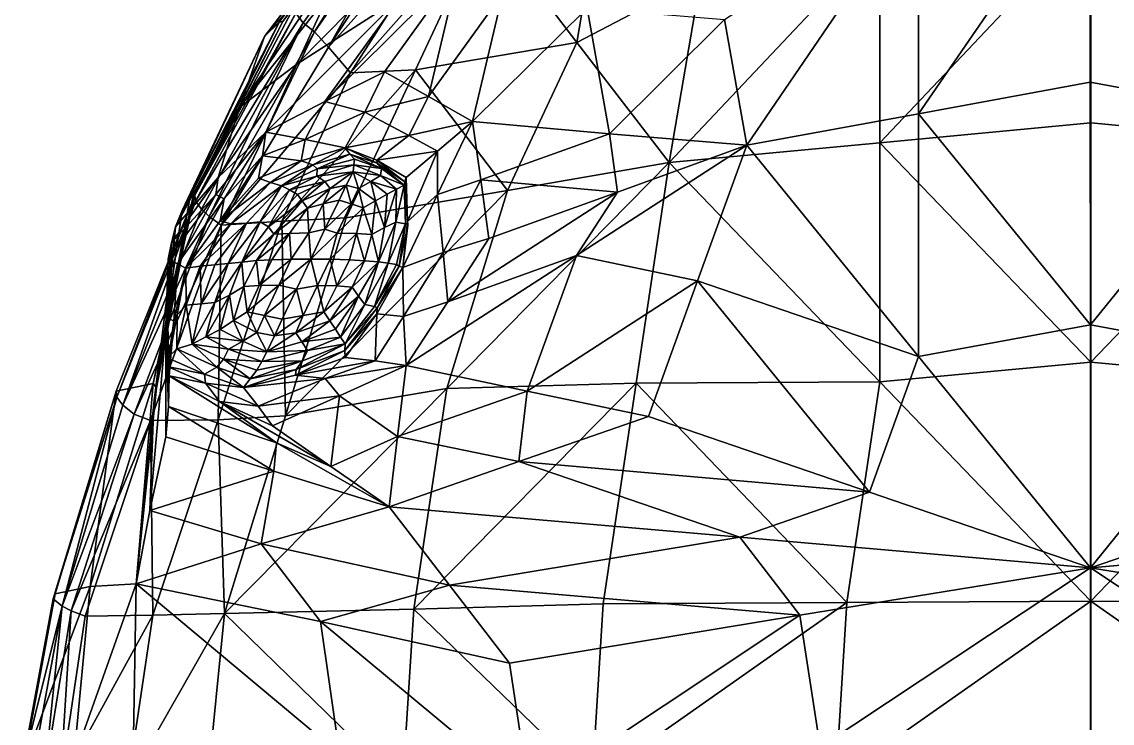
# Model space of a CAD drawing. Extents: x -114 to 115, y -117 to 399.
# Drawn here: x -112 to 2.4, y 273.8 to 347.3 of the extents above; entities that cross this region are included whole.
import ezdxf

# ---------------------------------------------------------------- set-up
doc = ezdxf.new("R2010")
doc.units = 0

msp = doc.modelspace()

# ---------------------------------------------------------------- linework, layer by layer
for points in [[(-82.478424, 347.197906, -170.151108), (-69.383888, 365.329163, -172.772827), (-83.264885, 348.207123, -166.931015)], [(-81.295944, 346.253296, -171.975388), (-69.383888, 365.329163, -172.772827), (-82.478424, 347.197906, -170.151108)], [(-81.295944, 346.253296, -171.975388), (-68.770386, 364.329315, -174.489563), (-69.383888, 365.329163, -172.772827)], [(-86.546692, 345.761108, -156.03479), (-84.995529, 347.246338, -156.842331), (-72.784523, 363.83197, -160.077026)], [(-86.546692, 345.761108, -156.03479), (-72.784523, 363.83197, -160.077026), (-76.564262, 357.121765, -157.621185)], [(-84.995529, 347.246338, -156.842331), (-84.611443, 347.347351, -159.588837), (-72.784523, 363.83197, -160.077026)], [(-79.816795, 344.653961, -173.254837), (-68.770386, 364.329315, -174.489563), (-81.295944, 346.253296, -171.975388)], [(-79.816795, 344.653961, -173.254837), (-67.793999, 363.068604, -175.751343), (-68.770386, 364.329315, -174.489563)], [(-53.797176, 345.129547, -174.499619), (-50.459415, 364.602234, -177.476151), (-63.449921, 357.812531, -176.054932)], [(-53.797176, 345.129547, -174.499619), (-40.786388, 351.954987, -175.626526), (-50.459415, 364.602234, -177.476151)], [(-17.957594, 337.657471, -153.493027), (-17.995203, 360.703217, -156.833145), (0.068015, 363.90863, -157.592102)], [(-17.957594, 337.657471, -153.493027), (0.068015, 363.90863, -157.592102), (0.052668, 340.956543, -154.037842)], [(18.001225, 337.65744, -153.493195), (0.052668, 340.956543, -154.037842), (0.068015, 363.90863, -157.592102)], [(18.001225, 337.65744, -153.493195), (0.068015, 363.90863, -157.592102), (18.069555, 360.703003, -156.832855)], [(-79.816795, 344.653961, -173.254837), (-65.722824, 360.456726, -176.278839), (-67.793999, 363.068604, -175.751343)], [(-77.534111, 341.947449, -173.323807), (-65.722824, 360.456726, -176.278839), (-79.816795, 344.653961, -173.254837)], [(-77.534111, 341.947449, -173.323807), (-63.449921, 357.812531, -176.054932), (-65.722824, 360.456726, -176.278839)], [(-35.967045, 334.375214, -152.85199), (-38.300392, 347.54126, -155.125183), (-17.995203, 360.703217, -156.833145)], [(-35.967045, 334.375214, -152.85199), (-17.995203, 360.703217, -156.833145), (-17.957594, 337.657471, -153.493027)], [(-21.99769, 334.620758, -172.62059), (0.114379, 358.039429, -176.730499), (-22.000357, 355.955505, -176.418839)], [(-21.99769, 334.620758, -172.62059), (0.114378, 336.704987, -172.948242), (0.114379, 358.039429, -176.730499)], [(22.226448, 334.620758, -172.62059), (0.114379, 358.039429, -176.730499), (0.114378, 336.704987, -172.948242)], [(22.226448, 334.620758, -172.62059), (22.229116, 355.955505, -176.418839), (0.114379, 358.039429, -176.730499)], [(-89.174751, 338.33017, -153.956757), (-76.564262, 357.121765, -157.621185), (-79.891998, 349.992798, -155.605774)], [(-89.174751, 338.33017, -153.956757), (-86.546692, 345.761108, -156.03479), (-76.564262, 357.121765, -157.621185)], [(-83.148384, 342.84259, -154.125275), (-79.891998, 349.992798, -155.605774), (-69.19915, 357.004456, -156.501038)], [(-83.148384, 342.84259, -154.125275), (-69.19915, 357.004456, -156.501038), (-72.40374, 349.77124, -155.18045)], [(-77.534111, 341.947449, -173.323807), (-70.718681, 342.266235, -173.53653), (-63.449921, 357.812531, -176.054932)], [(-70.718681, 342.266235, -173.53653), (-53.797176, 345.129547, -174.499619), (-63.449921, 357.812531, -176.054932)], [(-44.109467, 332.549622, -172.215576), (-21.99769, 334.620758, -172.62059), (-22.000357, 355.955505, -176.418839)], [(-44.109467, 332.549622, -172.215576), (-22.000357, 355.955505, -176.418839), (-40.786388, 351.954987, -175.626526)], [(-80.204628, 338.952637, -152.947586), (-66.163528, 352.878082, -155.966858), (-73.954147, 342.054504, -153.694336)], [(-80.204628, 338.952637, -152.947586), (-72.40374, 349.77124, -155.18045), (-66.163528, 352.878082, -155.966858)], [(-69.33181, 339.479767, -153.105682), (-73.954147, 342.054504, -153.694336), (-66.163528, 352.878082, -155.966858)], [(-69.33181, 339.479767, -153.105682), (-66.163528, 352.878082, -155.966858), (-61.56332, 350.314545, -155.352905)], [(-44.109467, 332.549622, -172.215576), (-40.786388, 351.954987, -175.626526), (-53.797176, 345.129547, -174.499619)], [(-89.174751, 338.33017, -153.956757), (-79.891998, 349.992798, -155.605774), (-83.148384, 342.84259, -154.125275)], [(-64.717148, 336.840027, -152.774902), (-69.33181, 339.479767, -153.105682), (-61.56332, 350.314545, -155.352905)], [(-64.717148, 336.840027, -152.774902), (-61.56332, 350.314545, -155.352905), (-52.688286, 348.719269, -155.365982)], [(-93.834534, 329.110504, -159.946289), (-83.351517, 349.016479, -163.429398), (-84.611443, 347.347351, -159.588837)], [(-93.834534, 329.110504, -159.946289), (-83.264885, 348.207123, -166.931015), (-83.351517, 349.016479, -163.429398)], [(-86.408913, 335.71344, -152.576233), (-72.40374, 349.77124, -155.18045), (-80.204628, 338.952637, -152.947586)], [(-86.408913, 335.71344, -152.576233), (-83.148384, 342.84259, -154.125275), (-72.40374, 349.77124, -155.18045)], [(-93.774155, 328.501007, -163.112549), (-83.264885, 348.207123, -166.931015), (-93.834534, 329.110504, -159.946289)], [(-93.774155, 328.501007, -163.112549), (-82.478424, 347.197906, -170.151108), (-83.264885, 348.207123, -166.931015)], [(-50.350037, 335.56781, -152.996658), (-64.717148, 336.840027, -152.774902), (-52.688286, 348.719269, -155.365982)], [(-50.350037, 335.56781, -152.996658), (-52.688286, 348.719269, -155.365982), (-38.300392, 347.54126, -155.125183)], [(-95.172852, 327.504913, -152.456558), (-94.347305, 328.968872, -153.929749), (-84.995529, 347.246338, -156.842331)], [(-95.172852, 327.504913, -152.456558), (-84.995529, 347.246338, -156.842331), (-86.546692, 345.761108, -156.03479)], [(-94.347305, 328.968872, -153.929749), (-94.036896, 329.019073, -156.933334), (-84.995529, 347.246338, -156.842331)], [(-94.036896, 329.019073, -156.933334), (-93.834534, 329.110504, -159.946289), (-84.611443, 347.347351, -159.588837)], [(-94.036896, 329.019073, -156.933334), (-84.611443, 347.347351, -159.588837), (-84.995529, 347.246338, -156.842331)], [(-93.146881, 327.649506, -166.128906), (-82.478424, 347.197906, -170.151108), (-93.774155, 328.501007, -163.112549)], [(-92.343285, 326.891968, -167.899078), (-82.478424, 347.197906, -170.151108), (-93.146881, 327.649506, -166.128906)], [(-92.343285, 326.891968, -167.899078), (-81.295944, 346.253296, -171.975388), (-82.478424, 347.197906, -170.151108)], [(-35.967045, 334.375214, -152.85199), (-50.350037, 335.56781, -152.996658), (-38.300392, 347.54126, -155.125183)], [(-95.885612, 325.817566, -151.343018), (-95.172852, 327.504913, -152.456558), (-86.546692, 345.761108, -156.03479)], [(-95.885612, 325.817566, -151.343018), (-86.546692, 345.761108, -156.03479), (-89.174751, 338.33017, -153.956757)], [(-91.083923, 325.993073, -169.213928), (-81.295944, 346.253296, -171.975388), (-92.343285, 326.891968, -167.899078)], [(-91.083923, 325.993073, -169.213928), (-79.816795, 344.653961, -173.254837), (-81.295944, 346.253296, -171.975388)], [(-91.083923, 325.993073, -169.213928), (-77.534111, 341.947449, -173.323807), (-79.816795, 344.653961, -173.254837)], [(-61.04483, 329.620941, -171.684113), (-53.797176, 345.129547, -174.499619), (-70.718681, 342.266235, -173.53653)], [(-61.04483, 329.620941, -171.684113), (-44.109467, 332.549622, -172.215576), (-53.797176, 345.129547, -174.499619)], [(-91.400078, 330.983459, -151.605194), (-83.148384, 342.84259, -154.125275), (-86.408913, 335.71344, -152.576233)], [(-91.400078, 330.983459, -151.605194), (-89.174751, 338.33017, -153.956757), (-83.148384, 342.84259, -154.125275)], [(-91.083923, 325.993073, -169.213928), (-84.709656, 326.413452, -170.616959), (-77.534111, 341.947449, -173.323807)], [(-84.709656, 326.413452, -170.616959), (-77.965004, 326.755127, -170.732422), (-70.718681, 342.266235, -173.53653)], [(-84.709656, 326.413452, -170.616959), (-70.718681, 342.266235, -173.53653), (-77.534111, 341.947449, -173.323807)], [(-76.008865, 337.831818, -152.685593), (-80.204628, 338.952637, -152.947586), (-73.954147, 342.054504, -153.694336)], [(-77.965004, 326.755127, -170.732422), (-61.04483, 329.620941, -171.684113), (-70.718681, 342.266235, -173.53653)], [(-76.008865, 337.831818, -152.685593), (-73.954147, 342.054504, -153.694336), (-69.33181, 339.479767, -153.105682)], [(0.068095, 315.518036, -149.458847), (-17.957594, 337.657471, -153.493027), (0.052668, 340.956543, -154.037842)], [(0.068095, 315.518036, -149.458847), (0.052668, 340.956543, -154.037842), (18.001225, 337.65744, -153.493195)], [(-82.263763, 334.962341, -151.597778), (-86.408913, 335.71344, -152.576233), (-80.204628, 338.952637, -152.947586)], [(-82.263763, 334.962341, -151.597778), (-80.204628, 338.952637, -152.947586), (-76.008865, 337.831818, -152.685593)], [(-71.411469, 335.382935, -151.934647), (-76.008865, 337.831818, -152.685593), (-69.33181, 339.479767, -153.105682)], [(-71.411469, 335.382935, -151.934647), (-69.33181, 339.479767, -153.105682), (-64.717148, 336.840027, -152.774902)], [(-95.885612, 325.817566, -151.343018), (-89.174751, 338.33017, -153.956757), (-91.400078, 330.983459, -151.605194)], [(-78.096954, 334.072906, -150.853394), (-82.263763, 334.962341, -151.597778), (-76.008865, 337.831818, -152.685593)], [(-78.096954, 334.072906, -150.853394), (-76.008865, 337.831818, -152.685593), (-71.411469, 335.382935, -151.934647)], [(-17.942245, 312.202301, -149.003143), (-35.967045, 334.375214, -152.85199), (-17.957594, 337.657471, -153.493027)], [(-17.942245, 312.202301, -149.003143), (-17.957594, 337.657471, -153.493027), (0.068095, 315.518036, -149.458847)], [(18.016731, 312.202271, -149.003296), (0.068095, 315.518036, -149.458847), (18.001225, 337.65744, -153.493195)], [(-68.414101, 333.727264, -152.092194), (-71.411469, 335.382935, -151.934647), (-64.717148, 336.840027, -152.774902)], [(-68.416405, 329.18396, -150.777557), (-68.414101, 333.727264, -152.092194), (-64.717148, 336.840027, -152.774902)], [(-68.416405, 329.18396, -150.777557), (-64.717148, 336.840027, -152.774902), (-63.862736, 330.732635, -151.579742)], [(-63.862736, 330.732635, -151.579742), (-64.717148, 336.840027, -152.774902), (-50.350037, 335.56781, -152.996658)], [(0.114376, 311.626801, -168.560165), (0.114378, 336.704987, -172.948242), (-21.99769, 334.620758, -172.62059)], [(0.114376, 311.626801, -168.560165), (22.226448, 334.620758, -172.62059), (0.114378, 336.704987, -172.948242)], [(-91.647575, 329.189301, -151.103561), (-91.400078, 330.983459, -151.605194), (-86.408913, 335.71344, -152.576233)], [(-90.770477, 328.729828, -150.412048), (-91.647575, 329.189301, -151.103561), (-86.408913, 335.71344, -152.576233)], [(-90.770477, 328.729828, -150.412048), (-86.408913, 335.71344, -152.576233), (-86.748367, 333.241394, -151.56044)], [(-86.748367, 333.241394, -151.56044), (-86.408913, 335.71344, -152.576233), (-82.263763, 334.962341, -151.597778)], [(-74.755783, 332.78186, -150.20314), (-78.096954, 334.072906, -150.853394), (-71.411469, 335.382935, -151.934647)], [(-74.755783, 332.78186, -150.20314), (-71.411469, 335.382935, -151.934647), (-68.414101, 333.727264, -152.092194)], [(-49.513428, 329.446106, -151.975983), (-63.862736, 330.732635, -151.579742), (-50.350037, 335.56781, -152.996658)], [(-49.513428, 329.446106, -151.975983), (-50.350037, 335.56781, -152.996658), (-35.967045, 334.375214, -152.85199)], [(-82.684166, 332.739899, -150.249557), (-86.748367, 333.241394, -151.56044), (-82.263763, 334.962341, -151.597778)], [(-82.684166, 332.739899, -150.249557), (-82.263763, 334.962341, -151.597778), (-78.096954, 334.072906, -150.853394)], [(-81.481125, 332.293365, -149.374573), (-82.684166, 332.739899, -150.249557), (-78.096954, 334.072906, -150.853394)], [(-81.481125, 332.293365, -149.374573), (-78.096954, 334.072906, -150.853394), (-77.593651, 333.409302, -149.88382)], [(-74.720222, 332.48819, -149.288788), (-78.096954, 334.072906, -150.853394), (-74.755783, 332.78186, -150.20314)], [(-74.720222, 332.48819, -149.288788), (-77.593651, 333.409302, -149.88382), (-78.096954, 334.072906, -150.853394)], [(-41.122219, 320.157166, -150.291199), (-53.813984, 322.815613, -150.503662), (-35.967045, 334.375214, -152.85199)], [(-53.813984, 322.815613, -150.503662), (-49.513428, 329.446106, -151.975983), (-35.967045, 334.375214, -152.85199)], [(-21.997852, 309.54126, -168.239349), (-21.99769, 334.620758, -172.62059), (-44.109467, 332.549622, -172.215576)], [(-17.942245, 312.202301, -149.003143), (-41.122219, 320.157166, -150.291199), (-35.967045, 334.375214, -152.85199)], [(-21.997852, 309.54126, -168.239349), (0.114376, 311.626801, -168.560165), (-21.99769, 334.620758, -172.62059)], [(22.226606, 309.54126, -168.239349), (22.226448, 334.620758, -172.62059), (0.114376, 311.626801, -168.560165)], [(-91.199684, 326.42627, -149.108536), (-86.748367, 333.241394, -151.56044), (-87.161858, 330.903687, -150.294556)], [(-91.199684, 326.42627, -149.108536), (-90.770477, 328.729828, -150.412048), (-86.748367, 333.241394, -151.56044)], [(-87.161858, 330.903687, -150.294556), (-86.748367, 333.241394, -151.56044), (-82.684166, 332.739899, -150.249557)], [(-81.005089, 331.89856, -148.250977), (-81.481125, 332.293365, -149.374573), (-77.593651, 333.409302, -149.88382)], [(-81.005089, 331.89856, -148.250977), (-77.593651, 333.409302, -149.88382), (-77.098526, 332.885437, -148.78656)], [(-81.005089, 331.89856, -148.250977), (-77.098526, 332.885437, -148.78656), (-77.171982, 332.294983, -147.722672)], [(-74.271202, 331.915619, -148.23584), (-77.098526, 332.885437, -148.78656), (-77.593651, 333.409302, -149.88382)], [(-74.271202, 331.915619, -148.23584), (-77.593651, 333.409302, -149.88382), (-74.720222, 332.48819, -149.288788)], [(-74.271202, 331.915619, -148.23584), (-77.171982, 332.294983, -147.722672), (-77.098526, 332.885437, -148.78656)], [(-71.692436, 330.96106, -150.304688), (-74.755783, 332.78186, -150.20314), (-68.414101, 333.727264, -152.092194)], [(-71.830772, 330.520142, -149.353226), (-74.755783, 332.78186, -150.20314), (-71.692436, 330.96106, -150.304688)], [(-71.830772, 330.520142, -149.353226), (-74.720222, 332.48819, -149.288788), (-74.755783, 332.78186, -150.20314)], [(-71.538734, 326.346283, -149.02327), (-71.692436, 330.96106, -150.304688), (-68.414101, 333.727264, -152.092194)], [(-71.538734, 326.346283, -149.02327), (-68.414101, 333.727264, -152.092194), (-68.416405, 329.18396, -150.777557)], [(-85.932877, 330.467529, -149.344513), (-87.161858, 330.903687, -150.294556), (-82.684166, 332.739899, -150.249557)], [(-85.932877, 330.467529, -149.344513), (-82.684166, 332.739899, -150.249557), (-81.481125, 332.293365, -149.374573)], [(-84.75058, 330.11087, -148.297363), (-85.932877, 330.467529, -149.344513), (-81.481125, 332.293365, -149.374573)], [(-84.75058, 330.11087, -148.297363), (-81.481125, 332.293365, -149.374573), (-81.005089, 331.89856, -148.250977)], [(-84.75058, 330.11087, -148.297363), (-81.005089, 331.89856, -148.250977), (-81.071411, 331.10556, -147.251129)], [(-81.071411, 331.10556, -147.251129), (-77.171982, 332.294983, -147.722672), (-77.252922, 331.565979, -146.770752)], [(-81.071411, 331.10556, -147.251129), (-81.005089, 331.89856, -148.250977), (-77.171982, 332.294983, -147.722672)], [(-74.370224, 331.187439, -147.175186), (-77.252922, 331.565979, -146.770752), (-77.171982, 332.294983, -147.722672)], [(-74.370224, 331.187439, -147.175186), (-77.171982, 332.294983, -147.722672), (-74.271202, 331.915619, -148.23584)], [(-71.905663, 330.160797, -148.306152), (-74.720222, 332.48819, -149.288788), (-71.830772, 330.520142, -149.353226)], [(-71.905663, 330.160797, -148.306152), (-74.271202, 331.915619, -148.23584), (-74.720222, 332.48819, -149.288788)], [(-71.905663, 330.160797, -148.306152), (-74.370224, 331.187439, -147.175186), (-74.271202, 331.915619, -148.23584)], [(-67.435219, 308.871399, -168.053421), (-44.109467, 332.549622, -172.215576), (-61.04483, 329.620941, -171.684113)], [(-67.435219, 308.871399, -168.053421), (-47.576385, 309.405487, -168.17012), (-44.109467, 332.549622, -172.215576)], [(-47.576385, 309.405487, -168.17012), (-21.997852, 309.54126, -168.239349), (-44.109467, 332.549622, -172.215576)], [(-96.290787, 324.118713, -150.785858), (-95.885612, 325.817566, -151.343018), (-91.400078, 330.983459, -151.605194)], [(-96.290787, 324.118713, -150.785858), (-91.400078, 330.983459, -151.605194), (-91.647575, 329.189301, -151.103561)], [(-91.199684, 326.42627, -149.108536), (-87.161858, 330.903687, -150.294556), (-85.932877, 330.467529, -149.344513)], [(-83.929443, 329.667603, -147.304977), (-84.75058, 330.11087, -148.297363), (-81.071411, 331.10556, -147.251129)], [(-83.929443, 329.667603, -147.304977), (-81.071411, 331.10556, -147.251129), (-80.216835, 330.567352, -146.341843)], [(-83.086845, 329.18927, -146.351685), (-83.929443, 329.667603, -147.304977), (-80.216835, 330.567352, -146.341843)], [(-82.577171, 328.516754, -145.585983), (-83.086845, 329.18927, -146.351685), (-80.216835, 330.567352, -146.341843)], [(-82.577171, 328.516754, -145.585983), (-80.216835, 330.567352, -146.341843), (-79.667923, 329.830536, -145.620422)], [(-80.216835, 330.567352, -146.341843), (-81.071411, 331.10556, -147.251129), (-77.252922, 331.565979, -146.770752)], [(-79.667923, 329.830536, -145.620422), (-80.216835, 330.567352, -146.341843), (-77.252922, 331.565979, -146.770752)], [(-79.667923, 329.830536, -145.620422), (-77.252922, 331.565979, -146.770752), (-77.98967, 330.161682, -145.722656)], [(-76.689201, 329.808228, -145.620178), (-77.98967, 330.161682, -145.722656), (-77.252922, 331.565979, -146.770752)], [(-75.38797, 330.553741, -146.321671), (-77.252922, 331.565979, -146.770752), (-74.370224, 331.187439, -147.175186)], [(-76.689201, 329.808228, -145.620178), (-77.252922, 331.565979, -146.770752), (-75.38797, 330.553741, -146.321671)], [(-74.898155, 328.539276, -145.552658), (-76.689201, 329.808228, -145.620178), (-75.38797, 330.553741, -146.321671)], [(-72.709831, 329.748566, -147.237869), (-75.38797, 330.553741, -146.321671), (-74.370224, 331.187439, -147.175186)], [(-73.677002, 329.225281, -146.358032), (-75.38797, 330.553741, -146.321671), (-72.709831, 329.748566, -147.237869)], [(-74.898155, 328.539276, -145.552658), (-75.38797, 330.553741, -146.321671), (-73.677002, 329.225281, -146.358032)], [(-72.709831, 329.748566, -147.237869), (-74.370224, 331.187439, -147.175186), (-71.905663, 330.160797, -148.306152)], [(-71.521439, 325.966339, -148.121399), (-71.905663, 330.160797, -148.306152), (-71.830772, 330.520142, -149.353226)], [(-71.538734, 326.346283, -149.02327), (-71.830772, 330.520142, -149.353226), (-71.692436, 330.96106, -150.304688)], [(-71.521439, 325.966339, -148.121399), (-71.830772, 330.520142, -149.353226), (-71.538734, 326.346283, -149.02327)], [(-67.79422, 323.127869, -150.155533), (-68.416405, 329.18396, -150.777557), (-63.862736, 330.732635, -151.579742)], [(-67.79422, 323.127869, -150.155533), (-63.862736, 330.732635, -151.579742), (-63.028114, 324.583496, -150.613708)], [(-63.028114, 324.583496, -150.613708), (-63.862736, 330.732635, -151.579742), (-49.513428, 329.446106, -151.975983)], [(-90.067307, 326.117401, -148.054016), (-91.199684, 326.42627, -149.108536), (-85.932877, 330.467529, -149.344513)], [(-90.067307, 326.117401, -148.054016), (-85.932877, 330.467529, -149.344513), (-84.75058, 330.11087, -148.297363)], [(-90.067307, 326.117401, -148.054016), (-84.75058, 330.11087, -148.297363), (-88.42894, 326.177521, -147.28627)], [(-88.42894, 326.177521, -147.28627), (-84.75058, 330.11087, -148.297363), (-87.002319, 326.313202, -146.432602)], [(-87.002319, 326.313202, -146.432602), (-84.75058, 330.11087, -148.297363), (-83.929443, 329.667603, -147.304977)], [(-86.127518, 325.794281, -145.518784), (-87.002319, 326.313202, -146.432602), (-83.929443, 329.667603, -147.304977)], [(-86.127518, 325.794281, -145.518784), (-83.929443, 329.667603, -147.304977), (-83.086845, 329.18927, -146.351685)], [(-84.357628, 306.002411, -167.136276), (-61.04483, 329.620941, -171.684113), (-77.965004, 326.755127, -170.732422)], [(-84.357628, 306.002411, -167.136276), (-67.435219, 308.871399, -168.053421), (-61.04483, 329.620941, -171.684113)], [(-82.026009, 327.766846, -144.936829), (-82.577171, 328.516754, -145.585983), (-79.667923, 329.830536, -145.620422)], [(-82.026009, 327.766846, -144.936829), (-79.667923, 329.830536, -145.620422), (-80.386627, 328.213165, -144.860764)], [(-80.386627, 328.213165, -144.860764), (-77.98967, 330.161682, -145.722656), (-78.728836, 328.588715, -144.936279)], [(-80.386627, 328.213165, -144.860764), (-79.667923, 329.830536, -145.620422), (-77.98967, 330.161682, -145.722656)], [(-77.452606, 328.21637, -144.857437), (-78.728836, 328.588715, -144.936279), (-77.98967, 330.161682, -145.722656)], [(-77.452606, 328.21637, -144.857437), (-77.98967, 330.161682, -145.722656), (-76.689201, 329.808228, -145.620178)], [(-76.196663, 327.788666, -144.940674), (-77.452606, 328.21637, -144.857437), (-76.689201, 329.808228, -145.620178)], [(-76.196663, 327.788666, -144.940674), (-76.689201, 329.808228, -145.620178), (-74.898155, 328.539276, -145.552658)], [(-73.967163, 325.735504, -145.442963), (-73.677002, 329.225281, -146.358032), (-72.709831, 329.748566, -147.237869)], [(-73.967163, 325.735504, -145.442963), (-72.709831, 329.748566, -147.237869), (-72.787872, 326.298645, -146.210709)], [(-72.787872, 326.298645, -146.210709), (-72.709831, 329.748566, -147.237869), (-71.905663, 330.160797, -148.306152)], [(-71.774742, 326.106842, -147.163971), (-72.787872, 326.298645, -146.210709), (-71.905663, 330.160797, -148.306152)], [(-71.521439, 325.966339, -148.121399), (-71.774742, 326.106842, -147.163971), (-71.905663, 330.160797, -148.306152)], [(-67.32991, 317.933014, -149.25264), (-63.028114, 324.583496, -150.613708), (-49.513428, 329.446106, -151.975983)], [(-67.32991, 317.933014, -149.25264), (-49.513428, 329.446106, -151.975983), (-53.813984, 322.815613, -150.503662)], [(-102.094994, 308.568481, -156.104263), (-93.834534, 329.110504, -159.946289), (-98.204346, 309.378448, -152.144043)], [(-102.025757, 307.953827, -159.684647), (-93.834534, 329.110504, -159.946289), (-102.094994, 308.568481, -156.104263)], [(-102.025757, 307.953827, -159.684647), (-93.774155, 328.501007, -163.112549), (-93.834534, 329.110504, -159.946289)], [(-101.413307, 307.110016, -162.913986), (-93.774155, 328.501007, -163.112549), (-102.025757, 307.953827, -159.684647)], [(-101.413307, 307.110016, -162.913986), (-93.146881, 327.649506, -166.128906), (-93.774155, 328.501007, -163.112549)], [(-98.204346, 309.378448, -152.144043), (-93.834534, 329.110504, -159.946289), (-94.036896, 329.019073, -156.933334)], [(-97.868942, 308.924774, -149.659439), (-98.204346, 309.378448, -152.144043), (-94.036896, 329.019073, -156.933334)], [(-97.868942, 308.924774, -149.659439), (-94.036896, 329.019073, -156.933334), (-94.347305, 328.968872, -153.929749)], [(-97.868942, 308.924774, -149.659439), (-94.347305, 328.968872, -153.929749), (-95.172852, 327.504913, -152.456558)], [(-96.636497, 322.407043, -150.22998), (-96.290787, 324.118713, -150.785858), (-91.647575, 329.189301, -151.103561)], [(-95.672699, 321.921417, -149.489151), (-96.636497, 322.407043, -150.22998), (-91.647575, 329.189301, -151.103561)], [(-95.672699, 321.921417, -149.489151), (-91.647575, 329.189301, -151.103561), (-90.770477, 328.729828, -150.412048)], [(-94.786995, 321.487793, -148.634277), (-95.672699, 321.921417, -149.489151), (-90.770477, 328.729828, -150.412048)], [(-94.786995, 321.487793, -148.634277), (-90.770477, 328.729828, -150.412048), (-91.199684, 326.42627, -149.108536)], [(-86.127518, 325.794281, -145.518784), (-83.086845, 329.18927, -146.351685), (-82.577171, 328.516754, -145.585983)], [(-85.564606, 325.043579, -144.814835), (-86.127518, 325.794281, -145.518784), (-82.577171, 328.516754, -145.585983)], [(-85.564606, 325.043579, -144.814835), (-82.577171, 328.516754, -145.585983), (-82.026009, 327.766846, -144.936829)], [(-81.891075, 325.16272, -143.979965), (-82.026009, 327.766846, -144.936829), (-80.386627, 328.213165, -144.860764)], [(-81.891075, 325.16272, -143.979965), (-80.386627, 328.213165, -144.860764), (-80.214745, 325.55835, -144.01088)], [(-80.214745, 325.55835, -144.01088), (-80.386627, 328.213165, -144.860764), (-78.728836, 328.588715, -144.936279)], [(-80.214745, 325.55835, -144.01088), (-78.728836, 328.588715, -144.936279), (-77.452606, 328.21637, -144.857437)], [(-78.916595, 325.153412, -143.963074), (-80.214745, 325.55835, -144.01088), (-77.452606, 328.21637, -144.857437)], [(-78.916595, 325.153412, -143.963074), (-77.452606, 328.21637, -144.857437), (-76.196663, 327.788666, -144.940674)], [(-75.284027, 324.995544, -144.764328), (-76.196663, 327.788666, -144.940674), (-74.898155, 328.539276, -145.552658)], [(-75.284027, 324.995544, -144.764328), (-74.898155, 328.539276, -145.552658), (-73.967163, 325.735504, -145.442963)], [(-73.967163, 325.735504, -145.442963), (-74.898155, 328.539276, -145.552658), (-73.677002, 329.225281, -146.358032)], [(-72.04847, 321.533661, -148.642334), (-71.538734, 326.346283, -149.02327), (-68.416405, 329.18396, -150.777557)], [(-72.04847, 321.533661, -148.642334), (-68.416405, 329.18396, -150.777557), (-67.79422, 323.127869, -150.155533)], [(-101.413307, 307.110016, -162.913986), (-92.343285, 326.891968, -167.899078), (-93.146881, 327.649506, -166.128906)], [(-98.143478, 307.298553, -148.073944), (-95.172852, 327.504913, -152.456558), (-95.885612, 325.817566, -151.343018)], [(-98.143478, 307.298553, -148.073944), (-97.868942, 308.924774, -149.659439), (-95.172852, 327.504913, -152.456558)], [(-85.564606, 325.043579, -144.814835), (-82.026009, 327.766846, -144.936829), (-83.930443, 325.10022, -144.283401)], [(-83.930443, 325.10022, -144.283401), (-82.026009, 327.766846, -144.936829), (-81.891075, 325.16272, -143.979965)], [(-76.893875, 325.0961, -144.272049), (-78.916595, 325.153412, -143.963074), (-76.196663, 327.788666, -144.940674)], [(-75.284027, 324.995544, -144.764328), (-76.893875, 325.0961, -144.272049), (-76.196663, 327.788666, -144.940674)], [(-100.230003, 306.156311, -164.720245), (-92.343285, 326.891968, -167.899078), (-101.413307, 307.110016, -162.913986)], [(-100.230003, 306.156311, -164.720245), (-91.083923, 325.993073, -169.213928), (-92.343285, 326.891968, -167.899078)], [(-98.496078, 305.503448, -166.114594), (-91.083923, 325.993073, -169.213928), (-100.230003, 306.156311, -164.720245)], [(-98.496078, 305.503448, -166.114594), (-91.398689, 305.584503, -167.316284), (-91.083923, 325.993073, -169.213928)], [(-94.786995, 321.487793, -148.634277), (-91.199684, 326.42627, -149.108536), (-90.067307, 326.117401, -148.054016)], [(-94.786995, 321.487793, -148.634277), (-90.067307, 326.117401, -148.054016), (-93.29969, 321.669586, -147.693039)], [(-93.29969, 321.669586, -147.693039), (-88.42894, 326.177521, -147.28627), (-91.750282, 321.808228, -146.833374)], [(-93.29969, 321.669586, -147.693039), (-90.067307, 326.117401, -148.054016), (-88.42894, 326.177521, -147.28627)], [(-91.750282, 321.808228, -146.833374), (-88.42894, 326.177521, -147.28627), (-90.355225, 321.970947, -145.952347)], [(-91.398689, 305.584503, -167.316284), (-84.709656, 326.413452, -170.616959), (-91.083923, 325.993073, -169.213928)], [(-91.398689, 305.584503, -167.316284), (-84.357628, 306.002411, -167.136276), (-84.709656, 326.413452, -170.616959)], [(-90.355225, 321.970947, -145.952347), (-87.002319, 326.313202, -146.432602), (-88.939537, 322.116821, -145.104614)], [(-90.355225, 321.970947, -145.952347), (-88.42894, 326.177521, -147.28627), (-87.002319, 326.313202, -146.432602)], [(-88.939537, 322.116821, -145.104614), (-87.002319, 326.313202, -146.432602), (-86.127518, 325.794281, -145.518784)], [(-84.357628, 306.002411, -167.136276), (-77.965004, 326.755127, -170.732422), (-84.709656, 326.413452, -170.616959)], [(-74.598335, 322.14563, -145.10968), (-73.967163, 325.735504, -145.442963), (-72.787872, 326.298645, -146.210709)], [(-73.559837, 321.980377, -145.889587), (-74.598335, 322.14563, -145.10968), (-72.787872, 326.298645, -146.210709)], [(-73.559837, 321.980377, -145.889587), (-72.787872, 326.298645, -146.210709), (-71.774742, 326.106842, -147.163971)], [(-72.685936, 321.847229, -146.84021), (-73.559837, 321.980377, -145.889587), (-71.774742, 326.106842, -147.163971)], [(-72.415115, 321.694305, -147.784058), (-72.685936, 321.847229, -146.84021), (-71.774742, 326.106842, -147.163971)], [(-72.415115, 321.694305, -147.784058), (-71.774742, 326.106842, -147.163971), (-71.521439, 325.966339, -148.121399)], [(-72.04847, 321.533661, -148.642334), (-72.415115, 321.694305, -147.784058), (-71.521439, 325.966339, -148.121399)], [(-72.04847, 321.533661, -148.642334), (-71.521439, 325.966339, -148.121399), (-71.538734, 326.346283, -149.02327)], [(-98.143478, 307.298553, -148.073944), (-95.885612, 325.817566, -151.343018), (-96.907059, 314.970001, -148.908981)], [(-96.907059, 314.970001, -148.908981), (-95.885612, 325.817566, -151.343018), (-96.737259, 318.102783, -148.916672)], [(-96.737259, 318.102783, -148.916672), (-95.885612, 325.817566, -151.343018), (-96.290787, 324.118713, -150.785858)], [(-88.939537, 322.116821, -145.104614), (-86.127518, 325.794281, -145.518784), (-85.564606, 325.043579, -144.814835)], [(-88.939537, 322.116821, -145.104614), (-85.564606, 325.043579, -144.814835), (-87.39679, 322.2677, -144.378754)], [(-87.39679, 322.2677, -144.378754), (-83.930443, 325.10022, -144.283401), (-85.779518, 322.345947, -143.835449)], [(-87.39679, 322.2677, -144.378754), (-85.564606, 325.043579, -144.814835), (-83.930443, 325.10022, -144.283401)], [(-85.779518, 322.345947, -143.835449), (-83.930443, 325.10022, -144.283401), (-83.752312, 322.418274, -143.504944)], [(-83.752312, 322.418274, -143.504944), (-83.930443, 325.10022, -144.283401), (-81.891075, 325.16272, -143.979965)], [(-83.752312, 322.418274, -143.504944), (-81.891075, 325.16272, -143.979965), (-81.694984, 322.428009, -143.413452)], [(-81.694984, 322.428009, -143.413452), (-81.891075, 325.16272, -143.979965), (-80.214745, 325.55835, -144.01088)], [(-81.694984, 322.428009, -143.413452), (-80.214745, 325.55835, -144.01088), (-78.916595, 325.153412, -143.963074)], [(-79.655212, 322.410248, -143.500458), (-81.694984, 322.428009, -143.413452), (-78.916595, 325.153412, -143.963074)], [(-79.655212, 322.410248, -143.500458), (-78.916595, 325.153412, -143.963074), (-76.893875, 325.0961, -144.272049)], [(-77.64743, 322.361664, -143.838257), (-79.655212, 322.410248, -143.500458), (-76.893875, 325.0961, -144.272049)], [(-76.065254, 322.253815, -144.344864), (-77.64743, 322.361664, -143.838257), (-76.893875, 325.0961, -144.272049)], [(-76.065254, 322.253815, -144.344864), (-76.893875, 325.0961, -144.272049), (-75.284027, 324.995544, -144.764328)], [(-74.598335, 322.14563, -145.10968), (-76.065254, 322.253815, -144.344864), (-75.284027, 324.995544, -144.764328)], [(-74.598335, 322.14563, -145.10968), (-75.284027, 324.995544, -144.764328), (-73.967163, 325.735504, -145.442963)], [(-96.872231, 316.368958, -148.578476), (-96.290787, 324.118713, -150.785858), (-96.636497, 322.407043, -150.22998)], [(-96.872231, 316.368958, -148.578476), (-96.737259, 318.102783, -148.916672), (-96.290787, 324.118713, -150.785858)], [(-67.32991, 317.933014, -149.25264), (-67.79422, 323.127869, -150.155533), (-63.028114, 324.583496, -150.613708)], [(-71.965775, 316.394897, -148.572449), (-72.04847, 321.533661, -148.642334), (-67.79422, 323.127869, -150.155533)], [(-71.965775, 316.394897, -148.572449), (-67.79422, 323.127869, -150.155533), (-67.32991, 317.933014, -149.25264)], [(-58.989704, 308.566498, -148.405182), (-71.671211, 311.251526, -148.262939), (-53.813984, 322.815613, -150.503662)], [(-71.671211, 311.251526, -148.262939), (-67.32991, 317.933014, -149.25264), (-53.813984, 322.815613, -150.503662)], [(-58.989704, 308.566498, -148.405182), (-53.813984, 322.815613, -150.503662), (-41.122219, 320.157166, -150.291199)], [(-96.872231, 316.368958, -148.578476), (-96.636497, 322.407043, -150.22998), (-95.672699, 321.921417, -149.489151)], [(-96.045364, 315.929718, -147.828674), (-96.872231, 316.368958, -148.578476), (-95.672699, 321.921417, -149.489151)], [(-96.045364, 315.929718, -147.828674), (-95.672699, 321.921417, -149.489151), (-94.786995, 321.487793, -148.634277)], [(-96.045364, 315.929718, -147.828674), (-94.786995, 321.487793, -148.634277), (-95.697418, 316.592621, -146.812958)], [(-95.697418, 316.592621, -146.812958), (-94.786995, 321.487793, -148.634277), (-94.750183, 317.590576, -146.521881)], [(-94.750183, 317.590576, -146.521881), (-94.786995, 321.487793, -148.634277), (-93.29969, 321.669586, -147.693039)], [(-94.750183, 317.590576, -146.521881), (-93.29969, 321.669586, -147.693039), (-93.171051, 317.745087, -145.630844)], [(-93.171051, 317.745087, -145.630844), (-93.29969, 321.669586, -147.693039), (-91.750282, 321.808228, -146.833374)], [(-93.171051, 317.745087, -145.630844), (-91.750282, 321.808228, -146.833374), (-90.355225, 321.970947, -145.952347)], [(-93.171051, 317.745087, -145.630844), (-90.355225, 321.970947, -145.952347), (-91.742981, 317.881653, -144.77655)], [(-91.742981, 317.881653, -144.77655), (-88.939537, 322.116821, -145.104614), (-90.206055, 318.652466, -144.175751)], [(-91.742981, 317.881653, -144.77655), (-90.355225, 321.970947, -145.952347), (-88.939537, 322.116821, -145.104614)], [(-90.206055, 318.652466, -144.175751), (-88.939537, 322.116821, -145.104614), (-88.725609, 319.565918, -143.823807)], [(-88.725609, 319.565918, -143.823807), (-88.939537, 322.116821, -145.104614), (-87.39679, 322.2677, -144.378754)], [(-88.725609, 319.565918, -143.823807), (-87.39679, 322.2677, -144.378754), (-87.092117, 319.637634, -143.297882)], [(-87.092117, 319.637634, -143.297882), (-87.39679, 322.2677, -144.378754), (-85.779518, 322.345947, -143.835449)], [(-87.092117, 319.637634, -143.297882), (-85.779518, 322.345947, -143.835449), (-83.752312, 322.418274, -143.504944)], [(-87.092117, 319.637634, -143.297882), (-83.752312, 322.418274, -143.504944), (-85.0495, 319.687988, -142.98822)], [(-83.193733, 319.283966, -142.895752), (-85.0495, 319.687988, -142.98822), (-81.694984, 322.428009, -143.413452)], [(-85.0495, 319.687988, -142.98822), (-83.752312, 322.418274, -143.504944), (-81.694984, 322.428009, -143.413452)], [(-83.193733, 319.283966, -142.895752), (-81.694984, 322.428009, -143.413452), (-80.970535, 319.66626, -142.991577)], [(-80.970535, 319.66626, -142.991577), (-81.694984, 322.428009, -143.413452), (-79.655212, 322.410248, -143.500458)], [(-78.945038, 319.620392, -143.300568), (-80.970535, 319.66626, -142.991577), (-79.655212, 322.410248, -143.500458)], [(-78.945038, 319.620392, -143.300568), (-79.655212, 322.410248, -143.500458), (-77.64743, 322.361664, -143.838257)], [(-78.945038, 319.620392, -143.300568), (-77.64743, 322.361664, -143.838257), (-76.065254, 322.253815, -144.344864)], [(-77.335045, 319.492584, -143.783585), (-78.945038, 319.620392, -143.300568), (-76.065254, 322.253815, -144.344864)], [(-77.335045, 319.492584, -143.783585), (-76.065254, 322.253815, -144.344864), (-74.598335, 322.14563, -145.10968)], [(-76.682838, 318.529633, -144.183319), (-77.335045, 319.492584, -143.783585), (-74.598335, 322.14563, -145.10968)], [(-76.031052, 317.654266, -144.822647), (-76.682838, 318.529633, -144.183319), (-74.598335, 322.14563, -145.10968)], [(-76.031052, 317.654266, -144.822647), (-74.598335, 322.14563, -145.10968), (-73.559837, 321.980377, -145.889587)], [(-74.991615, 317.460205, -145.726303), (-76.031052, 317.654266, -144.822647), (-73.559837, 321.980377, -145.889587)], [(-74.991615, 317.460205, -145.726303), (-73.559837, 321.980377, -145.889587), (-72.685936, 321.847229, -146.84021)], [(-74.991615, 317.460205, -145.726303), (-72.685936, 321.847229, -146.84021), (-72.415115, 321.694305, -147.784058)], [(-74.732018, 317.322327, -146.650391), (-74.991615, 317.460205, -145.726303), (-72.415115, 321.694305, -147.784058)], [(-71.965775, 316.394897, -148.572449), (-74.757538, 316.669769, -147.328232), (-72.04847, 321.533661, -148.642334)], [(-74.757538, 316.669769, -147.328232), (-74.732018, 317.322327, -146.650391), (-72.04847, 321.533661, -148.642334)], [(-74.732018, 317.322327, -146.650391), (-72.415115, 321.694305, -147.784058), (-72.04847, 321.533661, -148.642334)], [(-89.80397, 315.969482, -143.356659), (-90.206055, 318.652466, -144.175751), (-88.725609, 319.565918, -143.823807)], [(-89.80397, 315.969482, -143.356659), (-88.725609, 319.565918, -143.823807), (-88.350258, 316.877991, -143.016846)], [(-88.350258, 316.877991, -143.016846), (-88.725609, 319.565918, -143.823807), (-87.092117, 319.637634, -143.297882)], [(-86.535934, 316.503204, -142.765717), (-88.350258, 316.877991, -143.016846), (-85.0495, 319.687988, -142.98822)], [(-88.350258, 316.877991, -143.016846), (-87.092117, 319.637634, -143.297882), (-85.0495, 319.687988, -142.98822)], [(-86.535934, 316.503204, -142.765717), (-85.0495, 319.687988, -142.98822), (-83.193733, 319.283966, -142.895752)], [(-84.698112, 316.118896, -142.737488), (-86.535934, 316.503204, -142.765717), (-83.193733, 319.283966, -142.895752)], [(-84.698112, 316.118896, -142.737488), (-83.193733, 319.283966, -142.895752), (-82.489632, 316.491302, -142.765717)], [(-82.489632, 316.491302, -142.765717), (-83.193733, 319.283966, -142.895752), (-80.970535, 319.66626, -142.991577)], [(-82.489632, 316.491302, -142.765717), (-80.970535, 319.66626, -142.991577), (-80.305626, 316.882813, -143.0177)], [(-80.305626, 316.882813, -143.0177), (-80.970535, 319.66626, -142.991577), (-78.945038, 319.620392, -143.300568)], [(-80.305626, 316.882813, -143.0177), (-78.945038, 319.620392, -143.300568), (-77.335045, 319.492584, -143.783585)], [(-79.676643, 315.949677, -143.351028), (-80.305626, 316.882813, -143.0177), (-77.335045, 319.492584, -143.783585)], [(-79.676643, 315.949677, -143.351028), (-77.335045, 319.492584, -143.783585), (-76.682838, 318.529633, -144.183319)], [(-46.278511, 305.921173, -147.834778), (-58.989704, 308.566498, -148.405182), (-41.122219, 320.157166, -150.291199)], [(-23.097692, 297.972015, -146.517548), (-46.278511, 305.921173, -147.834778), (-41.122219, 320.157166, -150.291199)], [(-23.097692, 297.972015, -146.517548), (-41.122219, 320.157166, -150.291199), (-17.942245, 312.202301, -149.003143)], [(-96.596497, 306.978546, -147.915695), (-96.907059, 314.970001, -148.908981), (-96.737259, 318.102783, -148.916672)], [(-96.531929, 310.176086, -148.073303), (-96.737259, 318.102783, -148.916672), (-96.872231, 316.368958, -148.578476)], [(-96.596497, 306.978546, -147.915695), (-96.737259, 318.102783, -148.916672), (-96.531929, 310.176086, -148.073303)], [(-92.681534, 314.282043, -144.570496), (-90.206055, 318.652466, -144.175751), (-91.206932, 315.051605, -143.858826)], [(-92.681534, 314.282043, -144.570496), (-91.742981, 317.881653, -144.77655), (-90.206055, 318.652466, -144.175751)], [(-91.206932, 315.051605, -143.858826), (-90.206055, 318.652466, -144.175751), (-89.80397, 315.969482, -143.356659)], [(-79.104973, 315.058807, -143.860107), (-79.676643, 315.949677, -143.351028), (-76.682838, 318.529633, -144.183319)], [(-78.56089, 314.249268, -144.544968), (-79.104973, 315.058807, -143.860107), (-76.682838, 318.529633, -144.183319)], [(-78.56089, 314.249268, -144.544968), (-76.682838, 318.529633, -144.183319), (-76.031052, 317.654266, -144.822647)], [(-71.671211, 311.251526, -148.262939), (-71.965775, 316.394897, -148.572449), (-67.32991, 317.933014, -149.25264)], [(-95.75248, 313.022888, -146.235077), (-94.750183, 317.590576, -146.521881), (-94.115021, 313.514954, -145.371033)], [(-95.75248, 313.022888, -146.235077), (-95.697418, 316.592621, -146.812958), (-94.750183, 317.590576, -146.521881)], [(-94.115021, 313.514954, -145.371033), (-94.750183, 317.590576, -146.521881), (-93.171051, 317.745087, -145.630844)], [(-94.115021, 313.514954, -145.371033), (-91.742981, 317.881653, -144.77655), (-92.681534, 314.282043, -144.570496)], [(-94.115021, 313.514954, -145.371033), (-93.171051, 317.745087, -145.630844), (-91.742981, 317.881653, -144.77655)], [(-87.353622, 314.738953, -142.920212), (-89.80397, 315.969482, -143.356659), (-88.350258, 316.877991, -143.016846)], [(-87.353622, 314.738953, -142.920212), (-88.350258, 316.877991, -143.016846), (-86.535934, 316.503204, -142.765717)], [(-83.261482, 314.708893, -142.920364), (-82.489632, 316.491302, -142.765717), (-80.305626, 316.882813, -143.0177)], [(-83.261482, 314.708893, -142.920364), (-80.305626, 316.882813, -143.0177), (-79.676643, 315.949677, -143.351028)], [(-78.101166, 313.524292, -145.372681), (-78.56089, 314.249268, -144.544968), (-76.031052, 317.654266, -144.822647)], [(-78.117203, 312.84201, -146.22406), (-78.101166, 313.524292, -145.372681), (-74.732018, 317.322327, -146.650391)], [(-78.117203, 312.84201, -146.22406), (-74.732018, 317.322327, -146.650391), (-74.757538, 316.669769, -147.328232)], [(-78.101166, 313.524292, -145.372681), (-76.031052, 317.654266, -144.822647), (-74.991615, 317.460205, -145.726303)], [(-78.101166, 313.524292, -145.372681), (-74.991615, 317.460205, -145.726303), (-74.732018, 317.322327, -146.650391)], [(-96.531929, 310.176086, -148.073303), (-96.872231, 316.368958, -148.578476), (-96.045364, 315.929718, -147.828674)], [(-96.704514, 311.165497, -147.596573), (-95.697418, 316.592621, -146.812958), (-96.727493, 312.083374, -146.976013)], [(-96.727493, 312.083374, -146.976013), (-95.697418, 316.592621, -146.812958), (-95.75248, 313.022888, -146.235077)], [(-96.704514, 311.165497, -147.596573), (-96.045364, 315.929718, -147.828674), (-95.697418, 316.592621, -146.812958)], [(-96.531929, 310.176086, -148.073303), (-96.045364, 315.929718, -147.828674), (-96.704514, 311.165497, -147.596573)], [(-88.814514, 313.807465, -143.317245), (-91.206932, 315.051605, -143.858826), (-89.80397, 315.969482, -143.356659)], [(-88.814514, 313.807465, -143.317245), (-89.80397, 315.969482, -143.356659), (-87.353622, 314.738953, -142.920212)], [(-85.490631, 314.371735, -142.937927), (-87.353622, 314.738953, -142.920212), (-86.535934, 316.503204, -142.765717)], [(-85.490631, 314.371735, -142.937927), (-86.535934, 316.503204, -142.765717), (-84.698112, 316.118896, -142.737488)], [(-85.490631, 314.371735, -142.937927), (-84.698112, 316.118896, -142.737488), (-82.489632, 316.491302, -142.765717)], [(-85.490631, 314.371735, -142.937927), (-82.489632, 316.491302, -142.765717), (-83.261482, 314.708893, -142.920364)], [(-82.62336, 313.737183, -143.317917), (-83.261482, 314.708893, -142.920364), (-79.676643, 315.949677, -143.351028)], [(-82.62336, 313.737183, -143.317917), (-79.676643, 315.949677, -143.351028), (-79.104973, 315.058807, -143.860107)], [(-78.089127, 312.094849, -146.978027), (-78.117203, 312.84201, -146.22406), (-74.757538, 316.669769, -147.328232)], [(-74.952454, 311.760162, -147.905731), (-78.089127, 312.094849, -146.978027), (-74.757538, 316.669769, -147.328232)], [(-74.952454, 311.760162, -147.905731), (-74.757538, 316.669769, -147.328232), (-71.965775, 316.394897, -148.572449)], [(-71.671211, 311.251526, -148.262939), (-74.952454, 311.760162, -147.905731), (-71.965775, 316.394897, -148.572449)], [(-98.567581, 296.072784, -147.136307), (-96.907059, 314.970001, -148.908981), (-96.899574, 303.781769, -147.45752)], [(-98.567581, 296.072784, -147.136307), (-98.143478, 307.298553, -148.073944), (-96.907059, 314.970001, -148.908981)], [(-96.899574, 303.781769, -147.45752), (-96.907059, 314.970001, -148.908981), (-96.596497, 306.978546, -147.915695)], [(-88.814514, 313.807465, -143.317245), (-92.681534, 314.282043, -144.570496), (-91.206932, 315.051605, -143.858826)], [(-86.284958, 312.696533, -143.443542), (-88.814514, 313.807465, -143.317245), (-87.353622, 314.738953, -142.920212)], [(-86.284958, 312.696533, -143.443542), (-87.353622, 314.738953, -142.920212), (-85.490631, 314.371735, -142.937927)], [(-86.284958, 312.696533, -143.443542), (-85.490631, 314.371735, -142.937927), (-83.261482, 314.708893, -142.920364)], [(-86.284958, 312.696533, -143.443542), (-83.261482, 314.708893, -142.920364), (-82.62336, 313.737183, -143.317917)], [(-82.62336, 313.737183, -143.317917), (-79.104973, 315.058807, -143.860107), (-78.56089, 314.249268, -144.544968)], [(0.083521, 290.0448, -145.069214), (-17.942245, 312.202301, -149.003143), (0.068095, 315.518036, -149.458847)], [(0.083521, 290.0448, -145.069214), (0.068095, 315.518036, -149.458847), (18.016731, 312.202271, -149.003296)], [(-91.551414, 311.078094, -145.43161), (-95.75248, 313.022888, -146.235077), (-94.115021, 313.514954, -145.371033)], [(-90.306877, 312.982178, -143.978455), (-94.115021, 313.514954, -145.371033), (-92.681534, 314.282043, -144.570496)], [(-91.551414, 311.078094, -145.43161), (-94.115021, 313.514954, -145.371033), (-90.851479, 311.946045, -144.651535)], [(-90.851479, 311.946045, -144.651535), (-94.115021, 313.514954, -145.371033), (-90.306877, 312.982178, -143.978455)], [(-90.306877, 312.982178, -143.978455), (-92.681534, 314.282043, -144.570496), (-88.814514, 313.807465, -143.317245)], [(-86.284958, 312.696533, -143.443542), (-90.306877, 312.982178, -143.978455), (-88.814514, 313.807465, -143.317245)], [(-86.284958, 312.696533, -143.443542), (-82.62336, 313.737183, -143.317917), (-82.042923, 312.822754, -143.939758)], [(-83.2407, 310.849487, -145.409012), (-82.554802, 311.76062, -144.663544), (-78.101166, 313.524292, -145.372681)], [(-83.2407, 310.849487, -145.409012), (-78.101166, 313.524292, -145.372681), (-78.117203, 312.84201, -146.22406)], [(-82.042923, 312.822754, -143.939758), (-82.62336, 313.737183, -143.317917), (-78.56089, 314.249268, -144.544968)], [(-82.554802, 311.76062, -144.663544), (-82.042923, 312.822754, -143.939758), (-78.101166, 313.524292, -145.372681)], [(-82.042923, 312.822754, -143.939758), (-78.56089, 314.249268, -144.544968), (-78.101166, 313.524292, -145.372681)], [(-92.833946, 310.341034, -146.291779), (-96.727493, 312.083374, -146.976013), (-95.75248, 313.022888, -146.235077)], [(-92.833946, 310.341034, -146.291779), (-95.75248, 313.022888, -146.235077), (-91.551414, 311.078094, -145.43161)], [(-86.814873, 311.694305, -144.097336), (-90.851479, 311.946045, -144.651535), (-90.306877, 312.982178, -143.978455)], [(-86.814873, 311.694305, -144.097336), (-90.306877, 312.982178, -143.978455), (-86.284958, 312.696533, -143.443542)], [(-86.814873, 311.694305, -144.097336), (-86.284958, 312.696533, -143.443542), (-82.042923, 312.822754, -143.939758)], [(-86.814873, 311.694305, -144.097336), (-82.042923, 312.822754, -143.939758), (-82.554802, 311.76062, -144.663544)], [(-83.304131, 310.247528, -146.179382), (-78.117203, 312.84201, -146.22406), (-78.089127, 312.094849, -146.978027)], [(-83.304131, 310.247528, -146.179382), (-83.2407, 310.849487, -145.409012), (-78.117203, 312.84201, -146.22406)], [(0.083521, 290.0448, -145.069214), (-23.097692, 297.972015, -146.517548), (-17.942245, 312.202301, -149.003143)], [(0.083521, 290.0448, -145.069214), (18.016731, 312.202271, -149.003296), (23.187599, 297.971985, -146.517776)], [(-92.833946, 310.341034, -146.291779), (-96.704514, 311.165497, -147.596573), (-96.727493, 312.083374, -146.976013)], [(-92.738724, 309.426544, -146.851959), (-96.531929, 310.176086, -148.073303), (-96.704514, 311.165497, -147.596573)], [(-92.738724, 309.426544, -146.851959), (-96.704514, 311.165497, -147.596573), (-92.833946, 310.341034, -146.291779)], [(-88.738503, 308.948547, -146.423279), (-92.833946, 310.341034, -146.291779), (-91.551414, 311.078094, -145.43161)], [(-88.034653, 309.881409, -145.690979), (-91.551414, 311.078094, -145.43161), (-90.851479, 311.946045, -144.651535)], [(-88.738503, 308.948547, -146.423279), (-91.551414, 311.078094, -145.43161), (-88.034653, 309.881409, -145.690979)], [(-88.034653, 309.881409, -145.690979), (-90.851479, 311.946045, -144.651535), (-87.337692, 310.77002, -144.887024)], [(-87.337692, 310.77002, -144.887024), (-90.851479, 311.946045, -144.651535), (-86.814873, 311.694305, -144.097336)], [(-88.034653, 309.881409, -145.690979), (-87.337692, 310.77002, -144.887024), (-82.554802, 311.76062, -144.663544)], [(-88.034653, 309.881409, -145.690979), (-82.554802, 311.76062, -144.663544), (-83.2407, 310.849487, -145.409012)], [(-87.337692, 310.77002, -144.887024), (-86.814873, 311.694305, -144.097336), (-82.554802, 311.76062, -144.663544)], [(-83.304131, 310.247528, -146.179382), (-78.089127, 312.094849, -146.978027), (-74.952454, 311.760162, -147.905731)], [(-80.180946, 309.900024, -147.001572), (-83.304131, 310.247528, -146.179382), (-74.952454, 311.760162, -147.905731)], [(-80.180946, 309.900024, -147.001572), (-74.952454, 311.760162, -147.905731), (-71.671211, 311.251526, -148.262939)], [(-78.681328, 308.079987, -147.35556), (-80.180946, 309.900024, -147.001572), (-71.671211, 311.251526, -148.262939)], [(-72.59243, 303.836853, -147.332077), (-78.681328, 308.079987, -147.35556), (-71.671211, 311.251526, -148.262939)], [(-72.59243, 303.836853, -147.332077), (-71.671211, 311.251526, -148.262939), (-58.989704, 308.566498, -148.405182)], [(0.114374, 286.560059, -164.106323), (0.114376, 311.626801, -168.560165), (-21.997852, 309.54126, -168.239349)], [(0.114374, 286.560059, -164.106323), (22.226606, 309.54126, -168.239349), (0.114376, 311.626801, -168.560165)], [(-85.278481, 303.154602, -146.362137), (-96.596497, 306.978546, -147.915695), (-96.531929, 310.176086, -148.073303)], [(-85.278481, 303.154602, -146.362137), (-96.531929, 310.176086, -148.073303), (-91.257156, 307.478333, -147.135086)], [(-91.257156, 307.478333, -147.135086), (-96.531929, 310.176086, -148.073303), (-92.738724, 309.426544, -146.851959)], [(-88.738503, 308.948547, -146.423279), (-92.738724, 309.426544, -146.851959), (-92.833946, 310.341034, -146.291779)], [(-88.738503, 308.948547, -146.423279), (-88.034653, 309.881409, -145.690979), (-83.2407, 310.849487, -145.409012)], [(-88.738503, 308.948547, -146.423279), (-83.2407, 310.849487, -145.409012), (-83.304131, 310.247528, -146.179382)], [(-88.738503, 308.948547, -146.423279), (-83.304131, 310.247528, -146.179382), (-80.180946, 309.900024, -147.001572)], [(-87.206268, 307.013031, -146.995529), (-88.738503, 308.948547, -146.423279), (-80.180946, 309.900024, -147.001572)], [(-87.206268, 307.013031, -146.995529), (-80.180946, 309.900024, -147.001572), (-78.681328, 308.079987, -147.35556)], [(-104.836563, 288.094391, -149.0103), (-98.204346, 309.378448, -152.144043), (-100.020149, 288.372314, -146.375427)], [(-104.836563, 288.094391, -149.0103), (-102.094994, 308.568481, -156.104263), (-98.204346, 309.378448, -152.144043)], [(-100.020149, 288.372314, -146.375427), (-98.204346, 309.378448, -152.144043), (-97.868942, 308.924774, -149.659439)], [(-100.020149, 288.372314, -146.375427), (-97.868942, 308.924774, -149.659439), (-98.143478, 307.298553, -148.073944)], [(-87.206268, 307.013031, -146.995529), (-92.738724, 309.426544, -146.851959), (-88.738503, 308.948547, -146.423279)], [(-87.206268, 307.013031, -146.995529), (-91.257156, 307.478333, -147.135086), (-92.738724, 309.426544, -146.851959)], [(-90.742996, 285.268921, -163.417297), (-67.435219, 308.871399, -168.053421), (-84.357628, 306.002411, -167.136276)], [(-90.742996, 285.268921, -163.417297), (-70.899879, 285.732758, -163.968552), (-67.435219, 308.871399, -168.053421)], [(-70.899879, 285.732758, -163.968552), (-51.042778, 286.273254, -164.055786), (-47.576385, 309.405487, -168.17012)], [(-70.899879, 285.732758, -163.968552), (-47.576385, 309.405487, -168.17012), (-67.435219, 308.871399, -168.053421)], [(-51.042778, 286.273254, -164.055786), (-25.464308, 286.410309, -164.117172), (-47.576385, 309.405487, -168.17012)], [(-25.464308, 286.410309, -164.117172), (-21.997852, 309.54126, -168.239349), (-47.576385, 309.405487, -168.17012)], [(-25.464308, 286.410309, -164.117172), (0.114374, 286.560059, -164.106323), (-21.997852, 309.54126, -168.239349)], [(25.693054, 286.410309, -164.117172), (22.226606, 309.54126, -168.239349), (0.114374, 286.560059, -164.106323)], [(-108.714737, 286.819641, -155.701965), (-102.094994, 308.568481, -156.104263), (-108.504242, 287.32135, -152.577698)], [(-108.714737, 286.819641, -155.701965), (-102.025757, 307.953827, -159.684647), (-102.094994, 308.568481, -156.104263)], [(-107.749664, 286.040161, -158.792053), (-102.025757, 307.953827, -159.684647), (-108.714737, 286.819641, -155.701965)], [(-108.504242, 287.32135, -152.577698), (-102.094994, 308.568481, -156.104263), (-104.836563, 288.094391, -149.0103)], [(-107.749664, 286.040161, -158.792053), (-101.413307, 307.110016, -162.913986), (-102.025757, 307.953827, -159.684647)], [(-85.710457, 304.936066, -147.149353), (-87.206268, 307.013031, -146.995529), (-78.681328, 308.079987, -147.35556)], [(-79.582489, 300.691101, -146.815506), (-85.710457, 304.936066, -147.149353), (-78.681328, 308.079987, -147.35556)], [(-79.582489, 300.691101, -146.815506), (-78.681328, 308.079987, -147.35556), (-72.59243, 303.836853, -147.332077)], [(-59.877823, 301.1987, -146.839951), (-72.59243, 303.836853, -147.332077), (-58.989704, 308.566498, -148.405182)], [(-59.877823, 301.1987, -146.839951), (-58.989704, 308.566498, -148.405182), (-46.278511, 305.921173, -147.834778)], [(-107.749664, 286.040161, -158.792053), (-100.230003, 306.156311, -164.720245), (-101.413307, 307.110016, -162.913986)], [(-100.020149, 288.372314, -146.375427), (-98.143478, 307.298553, -148.073944), (-98.567581, 296.072784, -147.136307)], [(-85.566849, 300.188263, -145.480911), (-96.899574, 303.781769, -147.45752), (-96.596497, 306.978546, -147.915695)], [(-85.566849, 300.188263, -145.480911), (-96.596497, 306.978546, -147.915695), (-85.278481, 303.154602, -146.362137)], [(-79.582489, 300.691101, -146.815506), (-91.257156, 307.478333, -147.135086), (-85.710457, 304.936066, -147.149353)], [(-79.582489, 300.691101, -146.815506), (-85.278481, 303.154602, -146.362137), (-91.257156, 307.478333, -147.135086)], [(-85.710457, 304.936066, -147.149353), (-91.257156, 307.478333, -147.135086), (-87.206268, 307.013031, -146.995529)], [(-106.803307, 285.537079, -160.620575), (-100.230003, 306.156311, -164.720245), (-107.749664, 286.040161, -158.792053)], [(-106.803307, 285.537079, -160.620575), (-98.496078, 305.503448, -166.114594), (-100.230003, 306.156311, -164.720245)], [(-105.352081, 284.996033, -161.985046), (-98.496078, 305.503448, -166.114594), (-106.803307, 285.537079, -160.620575)], [(-105.352081, 284.996033, -161.985046), (-98.269981, 285.092621, -163.476822), (-98.496078, 305.503448, -166.114594)], [(-98.269981, 285.092621, -163.476822), (-91.398689, 305.584503, -167.316284), (-98.496078, 305.503448, -166.114594)], [(-98.269981, 285.092621, -163.476822), (-90.742996, 285.268921, -163.417297), (-91.398689, 305.584503, -167.316284)], [(-90.742996, 285.268921, -163.417297), (-84.357628, 306.002411, -167.136276), (-91.398689, 305.584503, -167.316284)], [(-23.097692, 297.972015, -146.517548), (-59.877823, 301.1987, -146.839951), (-46.278511, 305.921173, -147.834778)], [(-98.567581, 296.072784, -147.136307), (-96.899574, 303.781769, -147.45752), (-85.566849, 300.188263, -145.480911)], [(-73.476616, 296.436523, -146.162354), (-85.566849, 300.188263, -145.480911), (-85.278481, 303.154602, -146.362137)], [(-73.476616, 296.436523, -146.162354), (-85.278481, 303.154602, -146.362137), (-79.582489, 300.691101, -146.815506)], [(-73.476616, 296.436523, -146.162354), (-79.582489, 300.691101, -146.815506), (-72.59243, 303.836853, -147.332077)], [(-73.476616, 296.436523, -146.162354), (-72.59243, 303.836853, -147.332077), (-59.877823, 301.1987, -146.839951)], [(-36.698555, 293.257233, -145.468277), (-73.476616, 296.436523, -146.162354), (-59.877823, 301.1987, -146.839951)], [(-36.698555, 293.257233, -145.468277), (-59.877823, 301.1987, -146.839951), (-23.097692, 297.972015, -146.517548)], [(-86.900543, 292.583771, -145.452606), (-98.567581, 296.072784, -147.136307), (-85.566849, 300.188263, -145.480911)], [(-86.900543, 292.583771, -145.452606), (-85.566849, 300.188263, -145.480911), (-73.476616, 296.436523, -146.162354)], [(0.083521, 290.0448, -145.069214), (-36.698555, 293.257233, -145.468277), (-23.097692, 297.972015, -146.517548)], [(0.083521, 290.0448, -145.069214), (23.187599, 297.971985, -146.517776), (36.834587, 293.256653, -145.475021)], [(-67.159775, 288.229797, -144.838165), (-86.900543, 292.583771, -145.452606), (-73.476616, 296.436523, -146.162354)], [(-67.159775, 288.229797, -144.838165), (-73.476616, 296.436523, -146.162354), (-36.698555, 293.257233, -145.468277)], [(-100.020149, 288.372314, -146.375427), (-98.567581, 296.072784, -147.136307), (-86.900543, 292.583771, -145.452606)], [(-30.384756, 285.077881, -144.00647), (-67.159775, 288.229797, -144.838165), (-36.698555, 293.257233, -145.468277)], [(-30.384756, 285.077881, -144.00647), (-36.698555, 293.257233, -145.468277), (0.083521, 290.0448, -145.069214)], [(30.567219, 285.07785, -144.006714), (0.083521, 290.0448, -145.069214), (36.834587, 293.256653, -145.475021)], [(-80.663612, 284.434326, -143.486816), (-100.020149, 288.372314, -146.375427), (-86.900543, 292.583771, -145.452606)], [(-80.663612, 284.434326, -143.486816), (-86.900543, 292.583771, -145.452606), (-67.159775, 288.229797, -144.838165)], [(-28.280647, 271.24118, -141.587204), (-30.384756, 285.077881, -144.00647), (0.083521, 290.0448, -145.069214)], [(0.098947, 271.085205, -141.737045), (-28.280647, 271.24118, -141.587204), (0.083521, 290.0448, -145.069214)], [(0.098947, 271.085205, -141.737045), (0.083521, 290.0448, -145.069214), (28.478542, 271.241211, -141.587097)], [(28.478542, 271.241211, -141.587097), (0.083521, 290.0448, -145.069214), (30.567219, 285.07785, -144.006714)], [(-106.551979, 269.955963, -145.070328), (-104.836563, 288.094391, -149.0103), (-100.020149, 288.372314, -146.375427)], [(-106.551979, 269.955963, -145.070328), (-100.020149, 288.372314, -146.375427), (-100.326492, 270.422729, -143.471664)], [(-100.326492, 270.422729, -143.471664), (-100.020149, 288.372314, -146.375427), (-78.663536, 270.566772, -140.860794)], [(-78.663536, 270.566772, -140.860794), (-100.020149, 288.372314, -146.375427), (-80.663612, 284.434326, -143.486816)], [(-60.849068, 280.050049, -143.311096), (-80.663612, 284.434326, -143.486816), (-67.159775, 288.229797, -144.838165)], [(-60.849068, 280.050049, -143.311096), (-67.159775, 288.229797, -144.838165), (-30.384756, 285.077881, -144.00647)], [(-111.773903, 269.589294, -149.040253), (-108.504242, 287.32135, -152.577698), (-104.836563, 288.094391, -149.0103)], [(-111.773903, 269.589294, -149.040253), (-104.836563, 288.094391, -149.0103), (-106.551979, 269.955963, -145.070328)], [(-111.773903, 269.589294, -149.040253), (-108.714737, 286.819641, -155.701965), (-108.504242, 287.32135, -152.577698)], [(-111.997192, 269.014587, -152.342468), (-107.749664, 286.040161, -158.792053), (-108.714737, 286.819641, -155.701965)], [(-111.997192, 269.014587, -152.342468), (-108.714737, 286.819641, -155.701965), (-111.773903, 269.589294, -149.040253)], [(-111.007088, 268.271301, -156.006699), (-107.749664, 286.040161, -158.792053), (-111.997192, 269.014587, -152.342468)], [(-109.663994, 267.942444, -157.918213), (-107.749664, 286.040161, -158.792053), (-111.007088, 268.271301, -156.006699)], [(-109.663994, 267.942444, -157.918213), (-106.803307, 285.537079, -160.620575), (-107.749664, 286.040161, -158.792053)], [(-52.198345, 267.645782, -160.773865), (-51.042778, 286.273254, -164.055786), (-70.899879, 285.732758, -163.968552)], [(-52.198345, 267.645782, -160.773865), (-25.464308, 286.410309, -164.117172), (-51.042778, 286.273254, -164.055786)], [(-52.198345, 267.645782, -160.773865), (-26.619894, 267.783173, -160.83342), (-25.464308, 286.410309, -164.117172)], [(0.114373, 267.664398, -160.774506), (0.114374, 286.560059, -164.106323), (-26.619894, 267.783173, -160.83342)], [(-26.619894, 267.783173, -160.83342), (0.114374, 286.560059, -164.106323), (-25.464308, 286.410309, -164.117172)], [(0.114373, 267.664398, -160.774506), (26.84864, 267.783173, -160.83342), (0.114374, 286.560059, -164.106323)], [(26.84864, 267.783173, -160.83342), (25.693054, 286.410309, -164.117172), (0.114374, 286.560059, -164.106323)], [(-107.961441, 267.372009, -159.300064), (-106.803307, 285.537079, -160.620575), (-109.663994, 267.942444, -157.918213)], [(-107.961441, 267.372009, -159.300064), (-105.352081, 284.996033, -161.985046), (-106.803307, 285.537079, -160.620575)], [(-107.961441, 267.372009, -159.300064), (-98.269981, 285.092621, -163.476822), (-105.352081, 284.996033, -161.985046)], [(-107.961441, 267.372009, -159.300064), (-100.881653, 267.475922, -160.588882), (-98.269981, 285.092621, -163.476822)], [(-92.512276, 267.363251, -160.309021), (-90.742996, 285.268921, -163.417297), (-100.881653, 267.475922, -160.588882)], [(-100.881653, 267.475922, -160.588882), (-90.742996, 285.268921, -163.417297), (-98.269981, 285.092621, -163.476822)], [(-72.058525, 267.095734, -160.724258), (-90.742996, 285.268921, -163.417297), (-92.512276, 267.363251, -160.309021)], [(-72.058525, 267.095734, -160.724258), (-70.899879, 285.732758, -163.968552), (-90.742996, 285.268921, -163.417297)], [(-72.058525, 267.095734, -160.724258), (-52.198345, 267.645782, -160.773865), (-70.899879, 285.732758, -163.968552)], [(-58.743752, 266.208282, -140.9086), (-60.849068, 280.050049, -143.311096), (-30.384756, 285.077881, -144.00647)], [(-58.743752, 266.208282, -140.9086), (-30.384756, 285.077881, -144.00647), (-28.280647, 271.24118, -141.587204)], [(-58.743752, 266.208282, -140.9086), (-80.663612, 284.434326, -143.486816), (-60.849068, 280.050049, -143.311096)], [(-58.743752, 266.208282, -140.9086), (-78.663536, 270.566772, -140.860794), (-80.663612, 284.434326, -143.486816)]]:
    msp.add_3dface(points)

doc.saveas('drawing.dxf')
